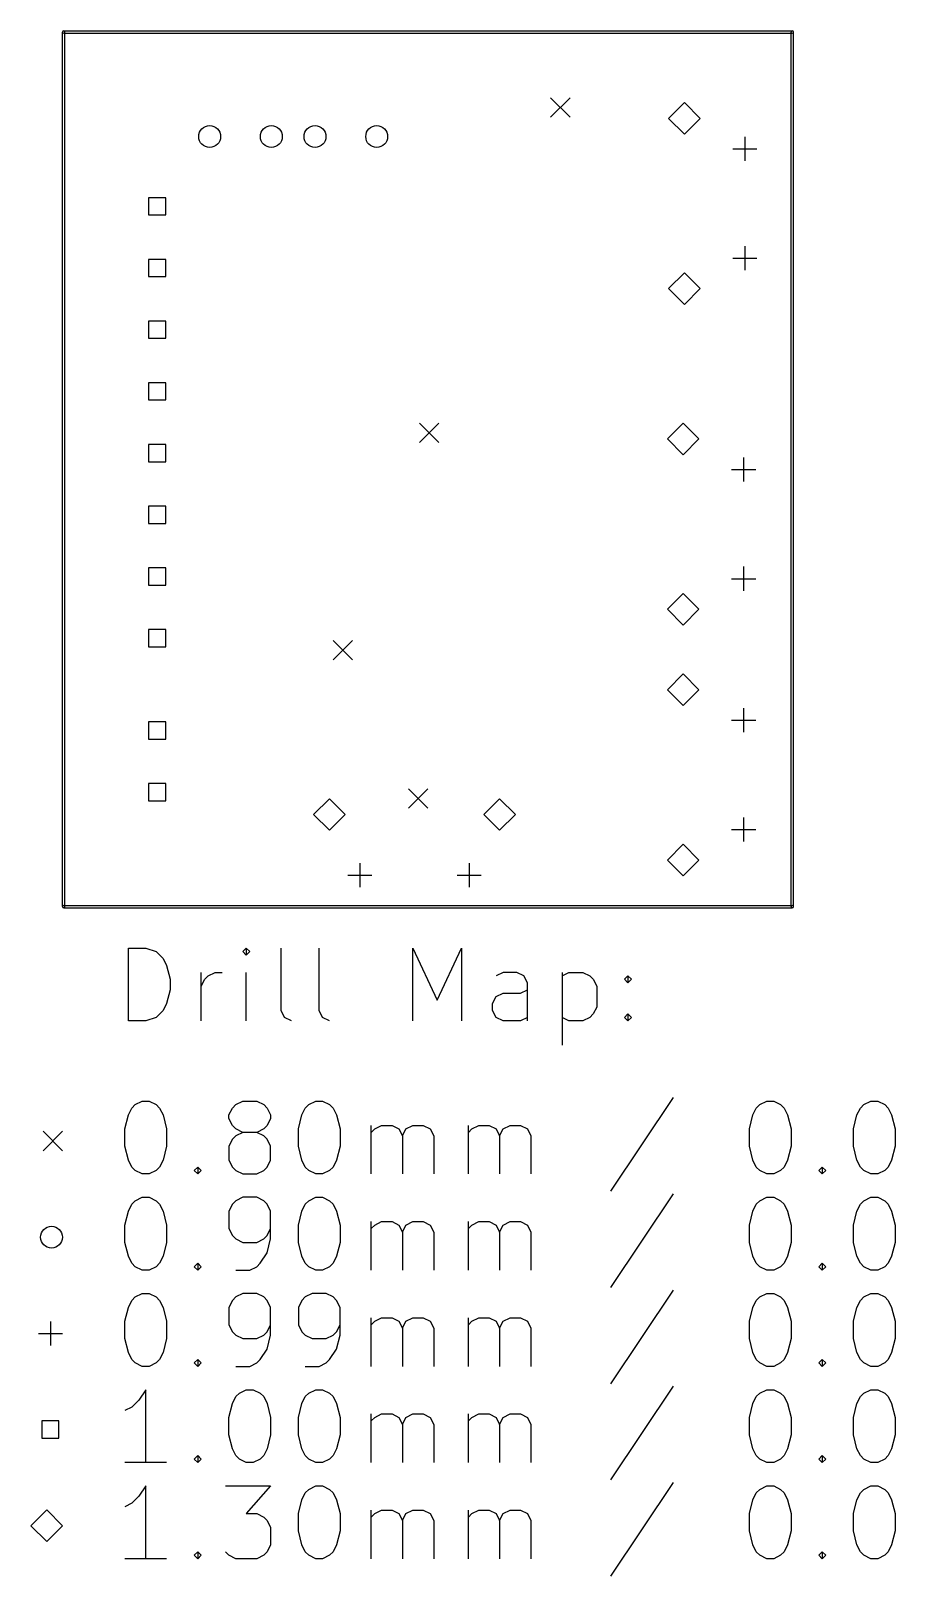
# Model space of a CAD drawing. Extents: x 141.8 to 211.5, y -150.7 to -86.7.
# Drawn here: x 141.8 to 177.4, y -150.3 to -86.7 of the extents above; entities that cross this region are included whole.
import ezdxf

# ---------------------------------------------------------------- set-up
doc = ezdxf.new("R2010")
doc.units = 0
doc.header["$MEASUREMENT"] = 0
doc.layers.add('BLACK', color=7, linetype='CONTINUOUS')

msp = doc.modelspace()

# ---------------------------------------------------------------- linework, layer by layer
at = {"layer": 'Black'}
for p, q in [((143.1, -122.75), (143.1, -86.75)), ((143.15, -86.7), (173.15, -86.7)), ((143.15, -86.8), (173.15, -86.8)), ((143.2, -122.75), (143.2, -86.75)), ((173.1, -122.75), (173.1, -86.75)), ((173.2, -122.75), (173.2, -86.75)), ((163.2, -89.45), (164, -90.25)), ((164, -89.45), (163.2, -90.25)), ((168.71, -89.65), (168.06, -90.3)), ((169.36, -90.3), (168.71, -89.65)), ((168.06, -90.3), (168.71, -90.95)), ((168.71, -90.95), (169.36, -90.3)), ((170.705, -91.55), (171.695, -91.55)), ((171.2, -91.055), (171.2, -92.045)), ((147.354, -93.566), (146.646, -93.566)), ((146.646, -93.566), (146.646, -94.274)), ((147.354, -94.274), (147.354, -93.566)), ((146.646, -94.274), (147.354, -94.274)), ((170.705, -96.05), (171.695, -96.05)), ((171.2, -95.555), (171.2, -96.545)), ((147.354, -96.106), (146.646, -96.106)), ((146.646, -96.106), (146.646, -96.814)), ((147.354, -96.814), (147.354, -96.106)), ((168.71, -96.66), (168.06, -97.31)), ((169.36, -97.31), (168.71, -96.66)), ((146.646, -96.814), (147.354, -96.814)), ((168.06, -97.31), (168.71, -97.96)), ((168.71, -97.96), (169.36, -97.31)), ((147.354, -98.646), (146.646, -98.646)), ((146.646, -98.646), (146.646, -99.354)), ((147.354, -99.354), (147.354, -98.646)), ((146.646, -99.354), (147.354, -99.354)), ((147.354, -101.186), (146.646, -101.186)), ((146.646, -101.186), (146.646, -101.894)), ((147.354, -101.894), (147.354, -101.186)), ((146.646, -101.894), (147.354, -101.894)), ((157.8, -102.85), (158.6, -103.65)), ((158.6, -102.85), (157.8, -103.65)), ((168.66, -102.85), (168.01, -103.5)), ((169.31, -103.5), (168.66, -102.85)), ((168.01, -103.5), (168.66, -104.15)), ((168.66, -104.15), (169.31, -103.5)), ((147.354, -103.726), (146.646, -103.726)), ((146.646, -103.726), (146.646, -104.434)), ((147.354, -104.434), (147.354, -103.726)), ((171.15, -104.255), (171.15, -105.245)), ((146.646, -104.434), (147.354, -104.434)), ((170.655, -104.75), (171.645, -104.75)), ((147.354, -106.266), (146.646, -106.266)), ((146.646, -106.266), (146.646, -106.974)), ((147.354, -106.974), (147.354, -106.266)), ((146.646, -106.974), (147.354, -106.974)), ((171.15, -108.755), (171.15, -109.745)), ((147.354, -108.806), (146.646, -108.806)), ((146.646, -108.806), (146.646, -109.514)), ((147.354, -109.514), (147.354, -108.806)), ((170.655, -109.25), (171.645, -109.25)), ((146.646, -109.514), (147.354, -109.514)), ((168.66, -109.86), (168.01, -110.51)), ((169.31, -110.51), (168.66, -109.86)), ((168.01, -110.51), (168.66, -111.16)), ((168.66, -111.16), (169.31, -110.51)), ((147.354, -111.346), (146.646, -111.346)), ((146.646, -111.346), (146.646, -112.054)), ((147.354, -112.054), (147.354, -111.346)), ((154.24, -111.79), (155.04, -112.59)), ((155.04, -111.79), (154.24, -112.59)), ((146.646, -112.054), (147.354, -112.054)), ((168.66, -113.173), (168.01, -113.823)), ((169.31, -113.823), (168.66, -113.173)), ((168.01, -113.823), (168.66, -114.473)), ((168.66, -114.473), (169.31, -113.823)), ((170.655, -115.073), (171.645, -115.073)), ((171.15, -114.578), (171.15, -115.568)), ((147.354, -115.146), (146.646, -115.146)), ((146.646, -115.146), (146.646, -115.854)), ((147.354, -115.854), (147.354, -115.146)), ((146.646, -115.854), (147.354, -115.854)), ((147.354, -117.686), (146.646, -117.686)), ((146.646, -117.686), (146.646, -118.394)), ((147.354, -118.394), (147.354, -117.686)), ((154.09, -118.31), (153.44, -118.96)), ((154.74, -118.96), (154.09, -118.31)), ((157.35, -117.9), (158.15, -118.7)), ((158.15, -117.9), (157.35, -118.7)), ((161.1, -118.31), (160.45, -118.96)), ((161.75, -118.96), (161.1, -118.31)), ((146.646, -118.394), (147.354, -118.394)), ((153.44, -118.96), (154.09, -119.61)), ((154.09, -119.61), (154.74, -118.96)), ((160.45, -118.96), (161.1, -119.61)), ((161.1, -119.61), (161.75, -118.96)), ((170.655, -119.573), (171.645, -119.573)), ((171.15, -119.078), (171.15, -120.068)), ((168.66, -120.183), (168.01, -120.833)), ((169.31, -120.833), (168.66, -120.183)), ((168.01, -120.833), (168.66, -121.483)), ((168.66, -121.483), (169.31, -120.833)), ((154.855, -121.45), (155.845, -121.45)), ((155.35, -120.955), (155.35, -121.945)), ((159.355, -121.45), (160.345, -121.45)), ((159.85, -120.955), (159.85, -121.945)), ((143.15, -122.7), (173.15, -122.7)), ((143.15, -122.8), (173.15, -122.8)), ((145.814, -127.457), (145.814, -124.457)), ((145.814, -124.457), (146.529, -124.457)), ((146.529, -124.457), (146.957, -124.6)), ((146.957, -124.6), (147.243, -124.886)), ((150.671, -124.457), (150.529, -124.6)), ((150.529, -124.6), (150.671, -124.743)), ((150.814, -124.6), (150.671, -124.457)), ((150.671, -124.457), (150.671, -124.743)), ((150.671, -124.743), (150.814, -124.6)), ((152.1, -127.029), (152.1, -124.457)), ((153.671, -127.029), (153.671, -124.457)), ((157.529, -127.457), (157.529, -124.457)), ((157.529, -124.457), (158.529, -126.6)), ((158.529, -126.6), (159.529, -124.457)), ((159.529, -124.457), (159.529, -127.457)), ((147.243, -124.886), (147.386, -125.171)), ((147.386, -125.171), (147.529, -125.743)), ((147.529, -125.743), (147.529, -126.171)), ((148.814, -127.457), (148.814, -125.457)), ((148.814, -126.029), (148.957, -125.743)), ((148.957, -125.743), (149.1, -125.6)), ((149.1, -125.6), (149.386, -125.457)), ((149.386, -125.457), (149.671, -125.457)), ((150.671, -127.457), (150.671, -125.457)), ((161.243, -125.457), (160.957, -125.6)), ((161.814, -125.457), (161.243, -125.457)), ((162.1, -125.6), (161.814, -125.457)), ((162.243, -125.886), (162.1, -125.6)), ((162.243, -127.457), (162.243, -125.886)), ((163.671, -125.457), (163.671, -128.457)), ((163.671, -125.6), (163.957, -125.457)), ((163.957, -125.457), (164.529, -125.457)), ((164.529, -125.457), (164.814, -125.6)), ((164.814, -125.6), (164.957, -125.743)), ((164.957, -125.743), (165.1, -126.029)), ((166.243, -125.743), (166.386, -125.6)), ((166.386, -125.886), (166.243, -125.743)), ((166.386, -125.6), (166.529, -125.743)), ((166.386, -125.6), (166.386, -125.886)), ((166.529, -125.743), (166.386, -125.886)), ((147.529, -126.171), (147.386, -126.743)), ((160.814, -126.743), (160.957, -126.457)), ((160.957, -126.457), (161.243, -126.314)), ((161.243, -126.314), (161.957, -126.314)), ((161.957, -126.314), (162.243, -126.171)), ((165.1, -126.029), (165.1, -126.886)), ((147.243, -127.029), (146.957, -127.314)), ((147.386, -126.743), (147.243, -127.029)), ((152.243, -127.314), (152.1, -127.029)), ((153.814, -127.314), (153.671, -127.029)), ((160.814, -127.029), (160.814, -126.743)), ((160.957, -127.314), (160.814, -127.029)), ((164.957, -127.171), (164.814, -127.314)), ((165.1, -126.886), (164.957, -127.171)), ((166.243, -127.314), (166.386, -127.171)), ((166.386, -127.171), (166.529, -127.314)), ((166.386, -127.171), (166.386, -127.457)), ((146.529, -127.457), (145.814, -127.457)), ((146.957, -127.314), (146.529, -127.457)), ((152.529, -127.457), (152.243, -127.314)), ((154.1, -127.457), (153.814, -127.314)), ((161.243, -127.457), (160.957, -127.314)), ((161.957, -127.457), (161.243, -127.457)), ((162.243, -127.314), (161.957, -127.457)), ((163.957, -127.457), (163.671, -127.314)), ((164.529, -127.457), (163.957, -127.457)), ((164.814, -127.314), (164.529, -127.457)), ((166.386, -127.457), (166.243, -127.314)), ((166.529, -127.314), (166.386, -127.457)), ((145.957, -131.043), (146.1, -130.9)), ((146.1, -130.9), (146.386, -130.757)), ((146.386, -130.757), (146.671, -130.757)), ((146.671, -130.757), (146.957, -130.9)), ((146.957, -130.9), (147.1, -131.043)), ((150.1, -131.043), (150.243, -130.9)), ((150.243, -130.9), (150.529, -130.757)), ((150.529, -130.757), (151.1, -130.757)), ((151.1, -130.757), (151.386, -130.9)), ((151.386, -130.9), (151.529, -131.043)), ((153.1, -131.043), (153.243, -130.9)), ((153.243, -130.9), (153.529, -130.757)), ((153.529, -130.757), (153.814, -130.757)), ((153.814, -130.757), (154.1, -130.9)), ((154.1, -130.9), (154.243, -131.043)), ((168.243, -130.614), (165.671, -134.471)), ((171.671, -131.043), (171.814, -130.9)), ((171.814, -130.9), (172.1, -130.757)), ((172.1, -130.757), (172.386, -130.757)), ((172.386, -130.757), (172.671, -130.9)), ((172.671, -130.9), (172.814, -131.043)), ((175.957, -131.043), (176.1, -130.9)), ((176.1, -130.9), (176.386, -130.757)), ((176.386, -130.757), (176.671, -130.757)), ((176.671, -130.757), (176.957, -130.9)), ((176.957, -130.9), (177.1, -131.043)), ((145.671, -131.9), (145.814, -131.329)), ((145.814, -131.329), (145.957, -131.043)), ((147.1, -131.043), (147.243, -131.329)), ((147.243, -131.329), (147.386, -131.9)), ((149.957, -131.329), (150.1, -131.043)), ((149.957, -131.471), (149.957, -131.329)), ((150.1, -131.757), (149.957, -131.471)), ((151.529, -131.043), (151.671, -131.329)), ((151.671, -131.471), (151.529, -131.757)), ((151.671, -131.329), (151.671, -131.471)), ((152.814, -131.9), (152.957, -131.329)), ((152.957, -131.329), (153.1, -131.043)), ((154.243, -131.043), (154.386, -131.329)), ((154.386, -131.329), (154.529, -131.9)), ((171.386, -131.9), (171.529, -131.329)), ((171.529, -131.329), (171.671, -131.043)), ((172.814, -131.043), (172.957, -131.329)), ((172.957, -131.329), (173.1, -131.9)), ((175.671, -131.9), (175.814, -131.329)), ((175.814, -131.329), (175.957, -131.043)), ((177.1, -131.043), (177.243, -131.329)), ((177.243, -131.329), (177.386, -131.9)), ((142.3, -132), (143.1, -132.8)), ((143.1, -132), (142.3, -132.8)), ((145.671, -132.614), (145.671, -131.9)), ((147.386, -131.9), (147.386, -132.614)), ((150.243, -131.9), (150.1, -131.757)), ((150.243, -132.186), (150.1, -132.329)), ((150.529, -132.043), (150.243, -131.9)), ((150.529, -132.043), (150.243, -132.186)), ((151.1, -132.043), (150.529, -132.043)), ((151.386, -131.9), (151.1, -132.043)), ((151.386, -132.186), (151.1, -132.043)), ((151.529, -131.757), (151.386, -131.9)), ((151.529, -132.329), (151.386, -132.186)), ((152.814, -132.614), (152.814, -131.9)), ((154.529, -131.9), (154.529, -132.614)), ((155.814, -133.757), (155.814, -131.757)), ((155.814, -132.043), (155.957, -131.9)), ((155.957, -131.9), (156.243, -131.757)), ((156.243, -131.757), (156.671, -131.757)), ((156.671, -131.757), (156.957, -131.9)), ((156.957, -131.9), (157.1, -132.186)), ((157.1, -132.186), (157.243, -131.9)), ((157.1, -132.186), (157.1, -133.757)), ((157.243, -131.9), (157.529, -131.757)), ((157.529, -131.757), (157.957, -131.757)), ((157.957, -131.757), (158.243, -131.9)), ((158.243, -131.9), (158.386, -132.186)), ((158.386, -132.186), (158.386, -133.757)), ((159.814, -133.757), (159.814, -131.757)), ((159.814, -132.043), (159.957, -131.9)), ((159.957, -131.9), (160.243, -131.757)), ((160.243, -131.757), (160.671, -131.757)), ((160.671, -131.757), (160.957, -131.9)), ((160.957, -131.9), (161.1, -132.186)), ((161.1, -132.186), (161.243, -131.9)), ((161.1, -132.186), (161.1, -133.757)), ((161.243, -131.9), (161.529, -131.757)), ((161.529, -131.757), (161.957, -131.757)), ((161.957, -131.757), (162.243, -131.9)), ((162.243, -131.9), (162.386, -132.186)), ((162.386, -132.186), (162.386, -133.757)), ((171.386, -132.614), (171.386, -131.9)), ((173.1, -131.9), (173.1, -132.614)), ((175.671, -132.614), (175.671, -131.9)), ((177.386, -131.9), (177.386, -132.614)), ((145.814, -133.186), (145.671, -132.614)), ((147.386, -132.614), (147.243, -133.186)), ((150.1, -132.329), (149.957, -132.614)), ((149.957, -132.614), (149.957, -133.186)), ((151.671, -132.614), (151.529, -132.329)), ((151.671, -133.186), (151.671, -132.614)), ((152.957, -133.186), (152.814, -132.614)), ((154.529, -132.614), (154.386, -133.186)), ((171.529, -133.186), (171.386, -132.614)), ((173.1, -132.614), (172.957, -133.186)), ((175.814, -133.186), (175.671, -132.614)), ((177.386, -132.614), (177.243, -133.186)), ((145.957, -133.471), (145.814, -133.186)), ((146.1, -133.614), (145.957, -133.471)), ((147.1, -133.471), (146.957, -133.614)), ((147.243, -133.186), (147.1, -133.471)), ((148.529, -133.614), (148.671, -133.471)), ((148.671, -133.471), (148.814, -133.614)), ((148.671, -133.471), (148.671, -133.757)), ((149.957, -133.186), (150.1, -133.471)), ((150.1, -133.471), (150.243, -133.614)), ((151.386, -133.614), (151.529, -133.471)), ((151.529, -133.471), (151.671, -133.186)), ((153.1, -133.471), (152.957, -133.186)), ((153.243, -133.614), (153.1, -133.471)), ((154.243, -133.471), (154.1, -133.614)), ((154.386, -133.186), (154.243, -133.471)), ((171.671, -133.471), (171.529, -133.186)), ((171.814, -133.614), (171.671, -133.471)), ((172.814, -133.471), (172.671, -133.614)), ((172.957, -133.186), (172.814, -133.471)), ((174.243, -133.614), (174.386, -133.471)), ((174.386, -133.471), (174.529, -133.614)), ((174.386, -133.471), (174.386, -133.757)), ((175.957, -133.471), (175.814, -133.186)), ((176.1, -133.614), (175.957, -133.471)), ((177.1, -133.471), (176.957, -133.614)), ((177.243, -133.186), (177.1, -133.471)), ((146.386, -133.757), (146.1, -133.614)), ((146.671, -133.757), (146.386, -133.757)), ((146.957, -133.614), (146.671, -133.757)), ((148.671, -133.757), (148.529, -133.614)), ((148.814, -133.614), (148.671, -133.757)), ((150.243, -133.614), (150.529, -133.757)), ((150.529, -133.757), (151.1, -133.757)), ((151.1, -133.757), (151.386, -133.614)), ((153.529, -133.757), (153.243, -133.614)), ((153.814, -133.757), (153.529, -133.757)), ((154.1, -133.614), (153.814, -133.757)), ((172.1, -133.757), (171.814, -133.614)), ((172.386, -133.757), (172.1, -133.757)), ((172.671, -133.614), (172.386, -133.757)), ((174.386, -133.757), (174.243, -133.614)), ((174.529, -133.614), (174.386, -133.757)), ((176.386, -133.757), (176.1, -133.614)), ((176.671, -133.757), (176.386, -133.757)), ((176.957, -133.614), (176.671, -133.757)), ((146.1, -134.86), (146.386, -134.717)), ((146.386, -134.717), (146.671, -134.717)), ((146.671, -134.717), (146.957, -134.86)), ((150.529, -134.717), (150.243, -134.86)), ((151.1, -134.717), (150.529, -134.717)), ((151.386, -134.86), (151.1, -134.717)), ((153.243, -134.86), (153.529, -134.717)), ((153.529, -134.717), (153.814, -134.717)), ((153.814, -134.717), (154.1, -134.86)), ((168.243, -134.574), (165.671, -138.431)), ((171.814, -134.86), (172.1, -134.717)), ((172.1, -134.717), (172.386, -134.717)), ((172.386, -134.717), (172.671, -134.86)), ((176.1, -134.86), (176.386, -134.717)), ((176.386, -134.717), (176.671, -134.717)), ((176.671, -134.717), (176.957, -134.86)), ((145.671, -135.86), (145.814, -135.289)), ((145.814, -135.289), (145.957, -135.003)), ((145.957, -135.003), (146.1, -134.86)), ((146.957, -134.86), (147.1, -135.003)), ((147.1, -135.003), (147.243, -135.289)), ((147.243, -135.289), (147.386, -135.86)), ((150.1, -135.003), (149.957, -135.289)), ((149.957, -135.289), (149.957, -136.003)), ((150.243, -134.86), (150.1, -135.003)), ((151.529, -135.003), (151.386, -134.86)), ((151.671, -135.289), (151.529, -135.003)), ((151.671, -136.431), (151.671, -135.289)), ((152.814, -135.86), (152.957, -135.289)), ((152.957, -135.289), (153.1, -135.003)), ((153.1, -135.003), (153.243, -134.86)), ((154.1, -134.86), (154.243, -135.003)), ((154.243, -135.003), (154.386, -135.289)), ((154.386, -135.289), (154.529, -135.86)), ((171.386, -135.86), (171.529, -135.289)), ((171.529, -135.289), (171.671, -135.003)), ((171.671, -135.003), (171.814, -134.86)), ((172.671, -134.86), (172.814, -135.003)), ((172.814, -135.003), (172.957, -135.289)), ((172.957, -135.289), (173.1, -135.86)), ((175.671, -135.86), (175.814, -135.289)), ((175.814, -135.289), (175.957, -135.003)), ((175.957, -135.003), (176.1, -134.86)), ((176.957, -134.86), (177.1, -135.003)), ((177.1, -135.003), (177.243, -135.289)), ((177.243, -135.289), (177.386, -135.86)), ((145.671, -136.574), (145.671, -135.86)), ((147.386, -135.86), (147.386, -136.574)), ((149.957, -136.003), (150.1, -136.289)), ((151.529, -136.289), (151.671, -136.003)), ((152.814, -136.574), (152.814, -135.86)), ((154.529, -135.86), (154.529, -136.574)), ((155.814, -137.717), (155.814, -135.717)), ((155.814, -136.003), (155.957, -135.86)), ((155.957, -135.86), (156.243, -135.717)), ((156.243, -135.717), (156.671, -135.717)), ((156.671, -135.717), (156.957, -135.86)), ((156.957, -135.86), (157.1, -136.146)), ((157.1, -136.146), (157.243, -135.86)), ((157.243, -135.86), (157.529, -135.717)), ((157.529, -135.717), (157.957, -135.717)), ((157.957, -135.717), (158.243, -135.86)), ((158.243, -135.86), (158.386, -136.146)), ((159.814, -137.717), (159.814, -135.717)), ((159.814, -136.003), (159.957, -135.86)), ((159.957, -135.86), (160.243, -135.717)), ((160.243, -135.717), (160.671, -135.717)), ((160.671, -135.717), (160.957, -135.86)), ((160.957, -135.86), (161.1, -136.146)), ((161.1, -136.146), (161.243, -135.86)), ((161.243, -135.86), (161.529, -135.717)), ((161.529, -135.717), (161.957, -135.717)), ((161.957, -135.717), (162.243, -135.86)), ((162.243, -135.86), (162.386, -136.146)), ((171.386, -136.574), (171.386, -135.86)), ((173.1, -135.86), (173.1, -136.574)), ((175.671, -136.574), (175.671, -135.86)), ((177.386, -135.86), (177.386, -136.574)), ((145.814, -137.146), (145.671, -136.574)), ((147.386, -136.574), (147.243, -137.146)), ((150.1, -136.289), (150.243, -136.431)), ((150.243, -136.431), (150.529, -136.574)), ((150.529, -136.574), (151.1, -136.574)), ((151.1, -136.574), (151.386, -136.431)), ((151.386, -136.431), (151.529, -136.289)), ((151.529, -137.003), (151.671, -136.431)), ((152.957, -137.146), (152.814, -136.574)), ((154.529, -136.574), (154.386, -137.146)), ((157.1, -136.146), (157.1, -137.717)), ((158.386, -136.146), (158.386, -137.717)), ((161.1, -136.146), (161.1, -137.717)), ((162.386, -136.146), (162.386, -137.717)), ((171.529, -137.146), (171.386, -136.574)), ((173.1, -136.574), (172.957, -137.146)), ((175.814, -137.146), (175.671, -136.574)), ((177.386, -136.574), (177.243, -137.146)), ((145.957, -137.431), (145.814, -137.146)), ((147.243, -137.146), (147.1, -137.431)), ((151.243, -137.431), (151.529, -137.003)), ((153.1, -137.431), (152.957, -137.146)), ((154.386, -137.146), (154.243, -137.431)), ((171.671, -137.431), (171.529, -137.146)), ((172.957, -137.146), (172.814, -137.431)), ((175.957, -137.431), (175.814, -137.146)), ((177.243, -137.146), (177.1, -137.431)), ((146.1, -137.574), (145.957, -137.431)), ((146.386, -137.717), (146.1, -137.574)), ((146.671, -137.717), (146.386, -137.717)), ((146.957, -137.574), (146.671, -137.717)), ((147.1, -137.431), (146.957, -137.574)), ((148.529, -137.574), (148.671, -137.431)), ((148.671, -137.717), (148.529, -137.574)), ((148.671, -137.431), (148.814, -137.574)), ((148.671, -137.431), (148.671, -137.717)), ((148.814, -137.574), (148.671, -137.717)), ((150.243, -137.717), (150.814, -137.717)), ((150.814, -137.717), (151.1, -137.574)), ((151.1, -137.574), (151.243, -137.431)), ((153.243, -137.574), (153.1, -137.431)), ((153.529, -137.717), (153.243, -137.574)), ((153.814, -137.717), (153.529, -137.717)), ((154.1, -137.574), (153.814, -137.717)), ((154.243, -137.431), (154.1, -137.574)), ((171.814, -137.574), (171.671, -137.431)), ((172.1, -137.717), (171.814, -137.574)), ((172.386, -137.717), (172.1, -137.717)), ((172.671, -137.574), (172.386, -137.717)), ((172.814, -137.431), (172.671, -137.574)), ((174.243, -137.574), (174.386, -137.431)), ((174.386, -137.717), (174.243, -137.574)), ((174.386, -137.431), (174.529, -137.574)), ((174.386, -137.431), (174.386, -137.717)), ((174.529, -137.574), (174.386, -137.717)), ((176.1, -137.574), (175.957, -137.431)), ((176.386, -137.717), (176.1, -137.574)), ((176.671, -137.717), (176.386, -137.717)), ((176.957, -137.574), (176.671, -137.717)), ((177.1, -137.431), (176.957, -137.574)), ((168.243, -138.534), (165.671, -142.391)), ((145.671, -139.82), (145.814, -139.249)), ((145.814, -139.249), (145.957, -138.963)), ((145.957, -138.963), (146.1, -138.82)), ((146.1, -138.82), (146.386, -138.677)), ((146.386, -138.677), (146.671, -138.677)), ((146.671, -138.677), (146.957, -138.82)), ((146.957, -138.82), (147.1, -138.963)), ((147.1, -138.963), (147.243, -139.249)), ((147.243, -139.249), (147.386, -139.82)), ((150.1, -138.963), (149.957, -139.249)), ((149.957, -139.249), (149.957, -139.963)), ((150.243, -138.82), (150.1, -138.963)), ((150.529, -138.677), (150.243, -138.82)), ((151.1, -138.677), (150.529, -138.677)), ((151.386, -138.82), (151.1, -138.677)), ((151.529, -138.963), (151.386, -138.82)), ((151.671, -139.249), (151.529, -138.963)), ((151.671, -140.391), (151.671, -139.249)), ((152.957, -138.963), (152.814, -139.249)), ((152.814, -139.249), (152.814, -139.963)), ((153.1, -138.82), (152.957, -138.963)), ((153.386, -138.677), (153.1, -138.82)), ((153.957, -138.677), (153.386, -138.677)), ((154.243, -138.82), (153.957, -138.677)), ((154.386, -138.963), (154.243, -138.82)), ((154.529, -139.249), (154.386, -138.963)), ((154.529, -140.391), (154.529, -139.249)), ((171.386, -139.82), (171.529, -139.249)), ((171.529, -139.249), (171.671, -138.963)), ((171.671, -138.963), (171.814, -138.82)), ((171.814, -138.82), (172.1, -138.677)), ((172.1, -138.677), (172.386, -138.677)), ((172.386, -138.677), (172.671, -138.82)), ((172.671, -138.82), (172.814, -138.963)), ((172.814, -138.963), (172.957, -139.249)), ((172.957, -139.249), (173.1, -139.82)), ((175.671, -139.82), (175.814, -139.249)), ((175.814, -139.249), (175.957, -138.963)), ((175.957, -138.963), (176.1, -138.82)), ((176.1, -138.82), (176.386, -138.677)), ((176.386, -138.677), (176.671, -138.677)), ((176.671, -138.677), (176.957, -138.82)), ((176.957, -138.82), (177.1, -138.963)), ((177.1, -138.963), (177.243, -139.249)), ((177.243, -139.249), (177.386, -139.82)), ((142.605, -139.825), (142.605, -140.815)), ((145.671, -140.534), (145.671, -139.82)), ((147.386, -139.82), (147.386, -140.534)), ((155.814, -141.677), (155.814, -139.677)), ((155.814, -139.963), (155.957, -139.82)), ((155.957, -139.82), (156.243, -139.677)), ((156.243, -139.677), (156.671, -139.677)), ((156.671, -139.677), (156.957, -139.82)), ((156.957, -139.82), (157.1, -140.106)), ((157.1, -140.106), (157.243, -139.82)), ((157.243, -139.82), (157.529, -139.677)), ((157.529, -139.677), (157.957, -139.677)), ((157.957, -139.677), (158.243, -139.82)), ((158.243, -139.82), (158.386, -140.106)), ((159.814, -141.677), (159.814, -139.677)), ((159.814, -139.963), (159.957, -139.82)), ((159.957, -139.82), (160.243, -139.677)), ((160.243, -139.677), (160.671, -139.677)), ((160.671, -139.677), (160.957, -139.82)), ((160.957, -139.82), (161.1, -140.106)), ((161.1, -140.106), (161.243, -139.82)), ((161.243, -139.82), (161.529, -139.677)), ((161.529, -139.677), (161.957, -139.677)), ((161.957, -139.677), (162.243, -139.82)), ((162.243, -139.82), (162.386, -140.106)), ((171.386, -140.534), (171.386, -139.82)), ((173.1, -139.82), (173.1, -140.534)), ((175.671, -140.534), (175.671, -139.82)), ((177.386, -139.82), (177.386, -140.534)), ((142.11, -140.32), (143.1, -140.32)), ((145.814, -141.106), (145.671, -140.534)), ((147.386, -140.534), (147.243, -141.106)), ((149.957, -139.963), (150.1, -140.249)), ((150.1, -140.249), (150.243, -140.391)), ((150.243, -140.391), (150.529, -140.534)), ((150.529, -140.534), (151.1, -140.534)), ((151.1, -140.534), (151.386, -140.391)), ((151.386, -140.391), (151.529, -140.249)), ((151.529, -140.249), (151.671, -139.963)), ((151.529, -140.963), (151.671, -140.391)), ((152.814, -139.963), (152.957, -140.249)), ((152.957, -140.249), (153.1, -140.391)), ((153.1, -140.391), (153.386, -140.534)), ((153.386, -140.534), (153.957, -140.534)), ((153.957, -140.534), (154.243, -140.391)), ((154.243, -140.391), (154.386, -140.249)), ((154.386, -140.249), (154.529, -139.963)), ((154.386, -140.963), (154.529, -140.391)), ((157.1, -140.106), (157.1, -141.677)), ((158.386, -140.106), (158.386, -141.677)), ((161.1, -140.106), (161.1, -141.677)), ((162.386, -140.106), (162.386, -141.677)), ((171.529, -141.106), (171.386, -140.534)), ((173.1, -140.534), (172.957, -141.106)), ((175.814, -141.106), (175.671, -140.534)), ((177.386, -140.534), (177.243, -141.106)), ((145.957, -141.391), (145.814, -141.106)), ((147.243, -141.106), (147.1, -141.391)), ((151.243, -141.391), (151.529, -140.963)), ((154.1, -141.391), (154.386, -140.963)), ((171.671, -141.391), (171.529, -141.106)), ((172.957, -141.106), (172.814, -141.391)), ((175.957, -141.391), (175.814, -141.106)), ((177.243, -141.106), (177.1, -141.391)), ((146.1, -141.534), (145.957, -141.391)), ((146.386, -141.677), (146.1, -141.534)), ((146.671, -141.677), (146.386, -141.677)), ((146.957, -141.534), (146.671, -141.677)), ((147.1, -141.391), (146.957, -141.534)), ((148.529, -141.534), (148.671, -141.391)), ((148.671, -141.677), (148.529, -141.534)), ((148.671, -141.391), (148.814, -141.534)), ((148.671, -141.391), (148.671, -141.677)), ((148.814, -141.534), (148.671, -141.677)), ((150.243, -141.677), (150.814, -141.677)), ((150.814, -141.677), (151.1, -141.534)), ((151.1, -141.534), (151.243, -141.391)), ((153.1, -141.677), (153.671, -141.677)), ((153.671, -141.677), (153.957, -141.534)), ((153.957, -141.534), (154.1, -141.391)), ((171.814, -141.534), (171.671, -141.391)), ((172.1, -141.677), (171.814, -141.534)), ((172.386, -141.677), (172.1, -141.677)), ((172.671, -141.534), (172.386, -141.677)), ((172.814, -141.391), (172.671, -141.534)), ((174.243, -141.534), (174.386, -141.391)), ((174.386, -141.677), (174.243, -141.534)), ((174.386, -141.391), (174.529, -141.534)), ((174.386, -141.391), (174.386, -141.677)), ((174.529, -141.534), (174.386, -141.677)), ((176.1, -141.534), (175.957, -141.391)), ((176.386, -141.677), (176.1, -141.534)), ((176.671, -141.677), (176.386, -141.677)), ((176.957, -141.534), (176.671, -141.677)), ((177.1, -141.391), (176.957, -141.534)), ((146.243, -143.066), (145.957, -143.351)), ((146.529, -142.637), (146.243, -143.066)), ((146.529, -145.637), (146.529, -142.637)), ((150.1, -143.209), (150.243, -142.923)), ((150.243, -142.923), (150.386, -142.78)), ((150.386, -142.78), (150.671, -142.637)), ((150.671, -142.637), (150.957, -142.637)), ((150.957, -142.637), (151.243, -142.78)), ((151.243, -142.78), (151.386, -142.923)), ((151.386, -142.923), (151.529, -143.209)), ((152.957, -143.209), (153.1, -142.923)), ((153.1, -142.923), (153.243, -142.78)), ((153.243, -142.78), (153.529, -142.637)), ((153.529, -142.637), (153.814, -142.637)), ((153.814, -142.637), (154.1, -142.78)), ((154.1, -142.78), (154.243, -142.923)), ((154.243, -142.923), (154.386, -143.209)), ((168.243, -142.494), (165.671, -146.351)), ((171.529, -143.209), (171.671, -142.923)), ((171.671, -142.923), (171.814, -142.78)), ((171.814, -142.78), (172.1, -142.637)), ((172.1, -142.637), (172.386, -142.637)), ((172.386, -142.637), (172.671, -142.78)), ((172.671, -142.78), (172.814, -142.923)), ((172.814, -142.923), (172.957, -143.209)), ((175.814, -143.209), (175.957, -142.923)), ((175.957, -142.923), (176.1, -142.78)), ((176.1, -142.78), (176.386, -142.637)), ((176.386, -142.637), (176.671, -142.637)), ((176.671, -142.637), (176.957, -142.78)), ((176.957, -142.78), (177.1, -142.923)), ((177.1, -142.923), (177.243, -143.209)), ((145.957, -143.351), (145.671, -143.494)), ((149.957, -143.78), (150.1, -143.209)), ((151.529, -143.209), (151.671, -143.78)), ((152.814, -143.78), (152.957, -143.209)), ((154.386, -143.209), (154.529, -143.78)), ((155.814, -145.637), (155.814, -143.637)), ((155.957, -143.78), (156.243, -143.637)), ((156.243, -143.637), (156.671, -143.637)), ((156.671, -143.637), (156.957, -143.78)), ((157.243, -143.78), (157.529, -143.637)), ((157.529, -143.637), (157.957, -143.637)), ((157.957, -143.637), (158.243, -143.78)), ((159.814, -145.637), (159.814, -143.637)), ((159.957, -143.78), (160.243, -143.637)), ((160.243, -143.637), (160.671, -143.637)), ((160.671, -143.637), (160.957, -143.78)), ((161.243, -143.78), (161.529, -143.637)), ((161.529, -143.637), (161.957, -143.637)), ((161.957, -143.637), (162.243, -143.78)), ((171.386, -143.78), (171.529, -143.209)), ((172.957, -143.209), (173.1, -143.78)), ((175.671, -143.78), (175.814, -143.209)), ((177.243, -143.209), (177.386, -143.78)), ((142.954, -143.926), (142.246, -143.926)), ((142.246, -143.926), (142.246, -144.634)), ((142.954, -144.634), (142.954, -143.926)), ((149.957, -144.494), (149.957, -143.78)), ((151.671, -143.78), (151.671, -144.494)), ((152.814, -144.494), (152.814, -143.78)), ((154.529, -143.78), (154.529, -144.494)), ((155.814, -143.923), (155.957, -143.78)), ((156.957, -143.78), (157.1, -144.066)), ((157.1, -144.066), (157.243, -143.78)), ((157.1, -144.066), (157.1, -145.637)), ((158.243, -143.78), (158.386, -144.066)), ((158.386, -144.066), (158.386, -145.637)), ((159.814, -143.923), (159.957, -143.78)), ((160.957, -143.78), (161.1, -144.066)), ((161.1, -144.066), (161.243, -143.78)), ((161.1, -144.066), (161.1, -145.637)), ((162.243, -143.78), (162.386, -144.066)), ((162.386, -144.066), (162.386, -145.637)), ((171.386, -144.494), (171.386, -143.78)), ((173.1, -143.78), (173.1, -144.494)), ((175.671, -144.494), (175.671, -143.78)), ((177.386, -143.78), (177.386, -144.494)), ((142.246, -144.634), (142.954, -144.634)), ((150.1, -145.066), (149.957, -144.494)), ((151.671, -144.494), (151.529, -145.066)), ((152.957, -145.066), (152.814, -144.494)), ((154.529, -144.494), (154.386, -145.066)), ((171.529, -145.066), (171.386, -144.494)), ((173.1, -144.494), (172.957, -145.066)), ((175.814, -145.066), (175.671, -144.494)), ((177.386, -144.494), (177.243, -145.066)), ((147.386, -145.637), (145.671, -145.637)), ((148.529, -145.494), (148.671, -145.351)), ((148.671, -145.637), (148.529, -145.494)), ((148.671, -145.351), (148.814, -145.494)), ((148.671, -145.351), (148.671, -145.637)), ((148.814, -145.494), (148.671, -145.637)), ((150.243, -145.351), (150.1, -145.066)), ((150.386, -145.494), (150.243, -145.351)), ((150.671, -145.637), (150.386, -145.494)), ((150.957, -145.637), (150.671, -145.637)), ((151.243, -145.494), (150.957, -145.637)), ((151.386, -145.351), (151.243, -145.494)), ((151.529, -145.066), (151.386, -145.351)), ((153.1, -145.351), (152.957, -145.066)), ((153.243, -145.494), (153.1, -145.351)), ((153.529, -145.637), (153.243, -145.494)), ((153.814, -145.637), (153.529, -145.637)), ((154.1, -145.494), (153.814, -145.637)), ((154.243, -145.351), (154.1, -145.494)), ((154.386, -145.066), (154.243, -145.351)), ((171.671, -145.351), (171.529, -145.066)), ((171.814, -145.494), (171.671, -145.351)), ((172.1, -145.637), (171.814, -145.494)), ((172.386, -145.637), (172.1, -145.637)), ((172.671, -145.494), (172.386, -145.637)), ((172.814, -145.351), (172.671, -145.494)), ((172.957, -145.066), (172.814, -145.351)), ((174.243, -145.494), (174.386, -145.351)), ((174.386, -145.637), (174.243, -145.494)), ((174.386, -145.351), (174.529, -145.494)), ((174.386, -145.351), (174.386, -145.637)), ((174.529, -145.494), (174.386, -145.637)), ((175.957, -145.351), (175.814, -145.066)), ((176.1, -145.494), (175.957, -145.351)), ((176.386, -145.637), (176.1, -145.494)), ((176.671, -145.637), (176.386, -145.637)), ((176.957, -145.494), (176.671, -145.637)), ((177.1, -145.351), (176.957, -145.494)), ((177.243, -145.066), (177.1, -145.351)), ((146.529, -146.597), (146.243, -147.026)), ((146.529, -149.597), (146.529, -146.597)), ((149.814, -146.597), (151.671, -146.597)), ((151.671, -146.597), (150.671, -147.74)), ((152.957, -147.169), (153.1, -146.883)), ((153.1, -146.883), (153.243, -146.74)), ((153.243, -146.74), (153.529, -146.597)), ((153.529, -146.597), (153.814, -146.597)), ((153.814, -146.597), (154.1, -146.74)), ((154.1, -146.74), (154.243, -146.883)), ((154.243, -146.883), (154.386, -147.169)), ((168.243, -146.454), (165.671, -150.311)), ((171.529, -147.169), (171.671, -146.883)), ((171.671, -146.883), (171.814, -146.74)), ((171.814, -146.74), (172.1, -146.597)), ((172.1, -146.597), (172.386, -146.597)), ((172.386, -146.597), (172.671, -146.74)), ((172.671, -146.74), (172.814, -146.883)), ((172.814, -146.883), (172.957, -147.169)), ((175.814, -147.169), (175.957, -146.883)), ((175.957, -146.883), (176.1, -146.74)), ((176.1, -146.74), (176.386, -146.597)), ((176.386, -146.597), (176.671, -146.597)), ((176.671, -146.597), (176.957, -146.74)), ((176.957, -146.74), (177.1, -146.883)), ((177.1, -146.883), (177.243, -147.169)), ((145.957, -147.311), (145.671, -147.454)), ((146.243, -147.026), (145.957, -147.311)), ((152.814, -147.74), (152.957, -147.169)), ((154.386, -147.169), (154.529, -147.74)), ((171.386, -147.74), (171.529, -147.169)), ((172.957, -147.169), (173.1, -147.74)), ((175.671, -147.74), (175.814, -147.169)), ((177.243, -147.169), (177.386, -147.74)), ((142.45, -147.59), (141.8, -148.24)), ((143.1, -148.24), (142.45, -147.59)), ((150.671, -147.74), (151.1, -147.74)), ((151.1, -147.74), (151.386, -147.883)), ((151.386, -147.883), (151.529, -148.026)), ((151.529, -148.026), (151.671, -148.311)), ((152.814, -148.454), (152.814, -147.74)), ((154.529, -147.74), (154.529, -148.454)), ((155.814, -149.597), (155.814, -147.597)), ((155.814, -147.883), (155.957, -147.74)), ((155.957, -147.74), (156.243, -147.597)), ((156.243, -147.597), (156.671, -147.597)), ((156.671, -147.597), (156.957, -147.74)), ((156.957, -147.74), (157.1, -148.026)), ((157.1, -148.026), (157.243, -147.74)), ((157.1, -148.026), (157.1, -149.597)), ((157.243, -147.74), (157.529, -147.597)), ((157.529, -147.597), (157.957, -147.597)), ((157.957, -147.597), (158.243, -147.74)), ((158.243, -147.74), (158.386, -148.026)), ((158.386, -148.026), (158.386, -149.597)), ((159.814, -149.597), (159.814, -147.597)), ((159.814, -147.883), (159.957, -147.74)), ((159.957, -147.74), (160.243, -147.597)), ((160.243, -147.597), (160.671, -147.597)), ((160.671, -147.597), (160.957, -147.74)), ((160.957, -147.74), (161.1, -148.026)), ((161.1, -148.026), (161.243, -147.74)), ((161.1, -148.026), (161.1, -149.597)), ((161.243, -147.74), (161.529, -147.597)), ((161.529, -147.597), (161.957, -147.597)), ((161.957, -147.597), (162.243, -147.74)), ((162.243, -147.74), (162.386, -148.026)), ((162.386, -148.026), (162.386, -149.597)), ((171.386, -148.454), (171.386, -147.74)), ((173.1, -147.74), (173.1, -148.454)), ((175.671, -148.454), (175.671, -147.74)), ((177.386, -147.74), (177.386, -148.454)), ((141.8, -148.24), (142.45, -148.89)), ((142.45, -148.89), (143.1, -148.24)), ((151.671, -148.311), (151.671, -149.026)), ((152.957, -149.026), (152.814, -148.454)), ((154.529, -148.454), (154.386, -149.026)), ((171.529, -149.026), (171.386, -148.454)), ((173.1, -148.454), (172.957, -149.026)), ((175.814, -149.026), (175.671, -148.454)), ((177.386, -148.454), (177.243, -149.026)), ((148.529, -149.454), (148.671, -149.311)), ((148.671, -149.597), (148.529, -149.454)), ((148.671, -149.311), (148.814, -149.454)), ((148.671, -149.311), (148.671, -149.597)), ((148.814, -149.454), (148.671, -149.597)), ((149.957, -149.454), (149.814, -149.311)), ((150.243, -149.597), (149.957, -149.454)), ((151.386, -149.454), (151.1, -149.597)), ((151.529, -149.311), (151.386, -149.454)), ((151.671, -149.026), (151.529, -149.311)), ((153.1, -149.311), (152.957, -149.026)), ((153.243, -149.454), (153.1, -149.311)), ((153.529, -149.597), (153.243, -149.454)), ((154.1, -149.454), (153.814, -149.597)), ((154.243, -149.311), (154.1, -149.454)), ((154.386, -149.026), (154.243, -149.311)), ((171.671, -149.311), (171.529, -149.026)), ((171.814, -149.454), (171.671, -149.311)), ((172.1, -149.597), (171.814, -149.454)), ((172.671, -149.454), (172.386, -149.597)), ((172.814, -149.311), (172.671, -149.454)), ((172.957, -149.026), (172.814, -149.311)), ((174.243, -149.454), (174.386, -149.311)), ((174.386, -149.597), (174.243, -149.454)), ((174.386, -149.311), (174.529, -149.454)), ((174.386, -149.311), (174.386, -149.597)), ((174.529, -149.454), (174.386, -149.597)), ((175.957, -149.311), (175.814, -149.026)), ((176.1, -149.454), (175.957, -149.311)), ((176.386, -149.597), (176.1, -149.454)), ((176.957, -149.454), (176.671, -149.597)), ((177.1, -149.311), (176.957, -149.454)), ((177.243, -149.026), (177.1, -149.311)), ((147.386, -149.597), (145.671, -149.597)), ((151.1, -149.597), (150.243, -149.597)), ((153.814, -149.597), (153.529, -149.597)), ((172.386, -149.597), (172.1, -149.597)), ((176.671, -149.597), (176.386, -149.597))]:
    msp.add_line(p, q, dxfattribs=at)
for centre in [(149.16, -91.05), (151.7, -91.05), (153.5, -91.05), (156.04, -91.05), (142.65, -136.36)]:
    msp.add_circle(centre, 0.45, dxfattribs=at)
for centre, start, end in [((143.15, -86.75), 360, 540), ((143.15, -86.75), 90, 270), ((173.15, -86.75), 360, 540), ((173.15, -86.75), 270, 450), ((143.15, -122.75), 90, 270), ((143.15, -122.75), 180, 360), ((173.15, -122.75), 180, 360), ((173.15, -122.75), 270, 450)]:
    msp.add_arc(centre, 0.05, start, end, dxfattribs=at)

doc.saveas('drawing.dxf')
